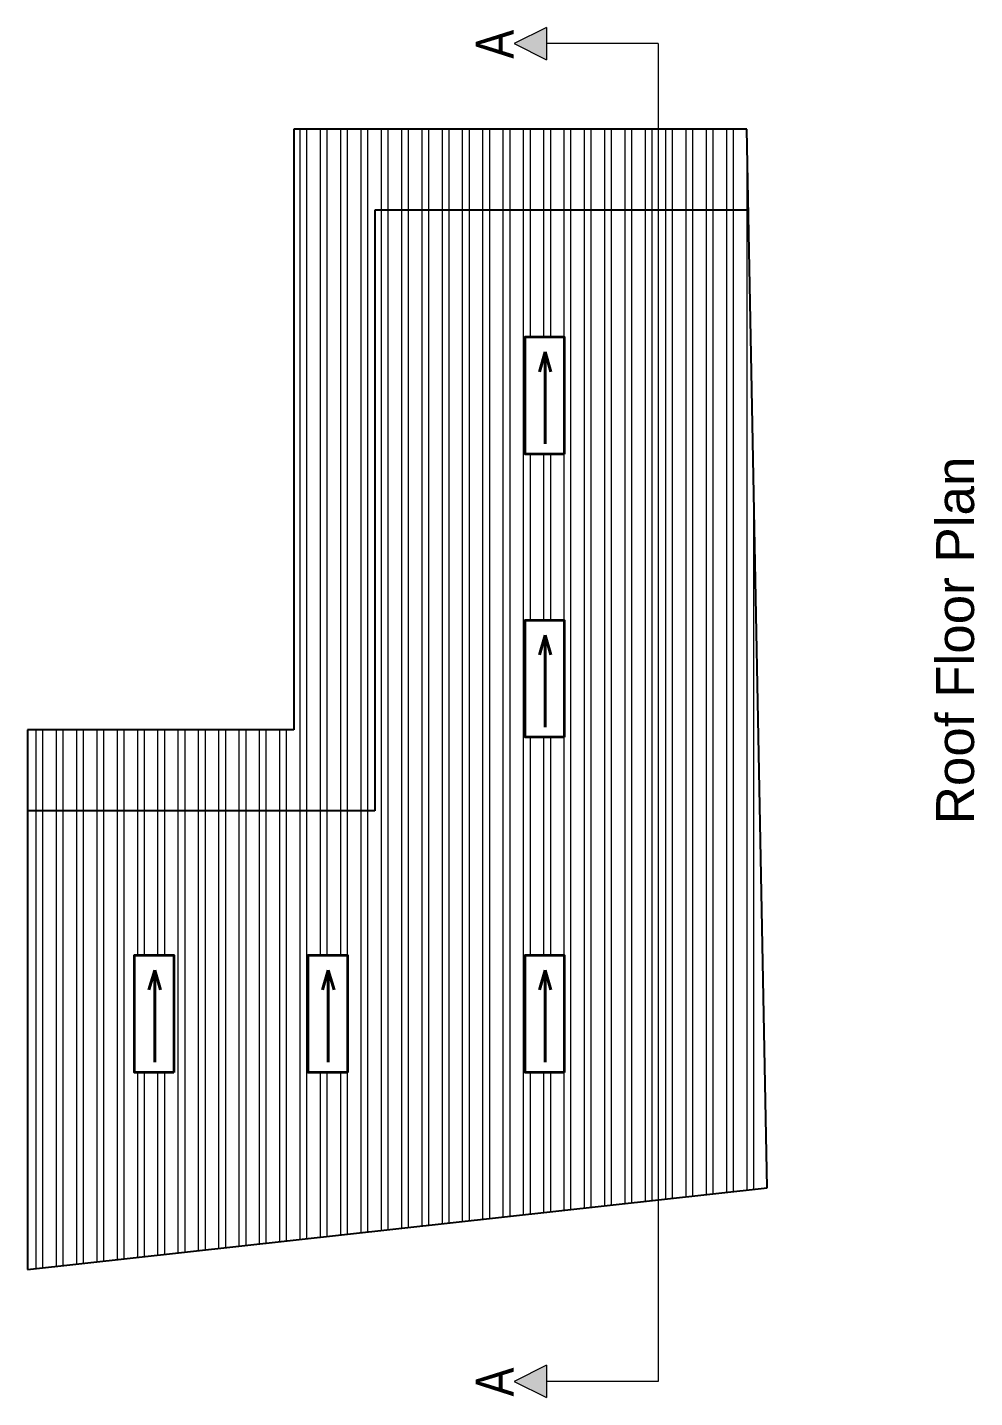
# Model space of a CAD drawing. Header units: inches. Extents: x 392906 to 410488, y -52747 to -40742.
# Drawn here: x 402286 to 402636, y -50577 to -50071 of the extents above; entities that cross this region are included whole.
import ezdxf

# ---------------------------------------------------------------- set-up
doc = ezdxf.new("R2010")
doc.units = ezdxf.units.IN
doc.header["$LTSCALE"] = 2
doc.header["$MEASUREMENT"] = 0
doc.layers.get('0').update_dxf_attribs({"linetype": 'CONTINUOUS'})
for name, color, linetype, lineweight in [('DIM_LINE', 173, 'CONTINUOUS', 20), ('door', 20, 'CONTINUOUS', 35), ('WALL - A', 1, 'CONTINUOUS', 40)]:
    doc.layers.add(name, color=color, linetype=linetype, lineweight=lineweight)
doc.styles.get("Standard").update_dxf_attribs({"font": 'ARIALN.TTF'})

msp = doc.modelspace()

# ---------------------------------------------------------------- hatches: boundary and pattern name
at = {"linetype": 'ByBlock', "lineweight": 5}
for points in [[(402465.76, -50077.14), (402477.76, -50071.14), (402477.76, -50083.14)], [(402465.76, -50571.46), (402477.76, -50565.46), (402477.76, -50577.46)]]:
    msp.add_hatch(color=7, dxfattribs=at).paths.add_polyline_path(points)
at = {"layer": 'DIM_LINE'}
h = msp.add_hatch(dxfattribs=at)
h.set_pattern_fill('ANSI32', color=256, scale=20, angle=585)
h.set_pattern_definition([(270, (351486.795, -446690.9765), (7.5, -3e-15), []), (270, (351484.295, -446693.4765), (7.5, -3e-15), [])])
h.paths.add_polyline_path([(402414.41, -50138.69), (402414.41, -50360.69), (402286.09, -50360.69), (402286.09, -50530.07), (402518.93, -50504.38), (402518.93, -50138.69)])
h.paths.add_polyline_path([(402404.22, -50457.27), (402389.77, -50457.27), (402389.77, -50413.94), (402404.22, -50413.94)], flags=16)
h.paths.add_polyline_path([(402469.85, -50457.27), (402469.85, -50413.94), (402484.3, -50413.94), (402484.3, -50457.27)], flags=16)
h.paths.add_polyline_path([(402340.11, -50457.27), (402325.66, -50457.27), (402325.66, -50413.94), (402340.11, -50413.94)], flags=16)
h.paths.add_polyline_path([(402469.85, -50333.47), (402469.85, -50290.15), (402484.3, -50290.15), (402484.3, -50333.47)], flags=16)
h.paths.add_polyline_path([(402469.85, -50228.82), (402469.85, -50185.49), (402484.3, -50185.49), (402484.3, -50228.82)], flags=16)
h.paths.add_polyline_path([(402518.93, -50138.69), (402518.93, -50504.38), (402559.26, -50499.93), (402552.26, -50138.69)])
h.paths.add_polyline_path([(402384.41, -50108.69), (402384.41, -50330.69), (402286.09, -50330.69), (402286.09, -50360.69), (402414.41, -50360.69), (402414.41, -50138.69), (402518.93, -50138.69), (402518.93, -50108.69)])
h.paths.add_polyline_path([(402518.93, -50108.69), (402518.93, -50138.69), (402552.26, -50138.69), (402551.68, -50108.69)])

# ---------------------------------------------------------------- linework, layer by layer
at = {"color": 7, "linetype": 'ByBlock', "lineweight": 5}
for p, q in [((402477.76, -50071.14), (402465.76, -50077.14)), ((402477.76, -50071.14), (402477.76, -50083.14)), ((402465.76, -50077.14), (402477.76, -50083.14)), ((402518.93, -50077.14), (402477.76, -50077.14)), ((402518.93, -50077.14), (402518.93, -50571.46)), ((402477.76, -50565.46), (402465.76, -50571.46)), ((402477.76, -50565.46), (402477.76, -50577.46)), ((402465.76, -50571.46), (402477.76, -50577.46)), ((402518.93, -50571.46), (402477.76, -50571.46))]:
    msp.add_line(p, q, dxfattribs=at)
at = {"ltscale": 0.5}
for p, q in [((402384.41, -50108.69), (402384.41, -50330.69)), ((402551.68, -50108.69), (402384.41, -50108.69)), ((402559.26, -50499.93), (402551.68, -50108.69)), ((402414.41, -50138.69), (402414.41, -50360.69)), ((402552.26, -50138.69), (402414.41, -50138.69)), ((402384.41, -50330.69), (402286.09, -50330.69)), ((402286.09, -50330.69), (402286.09, -50530.07)), ((402414.41, -50360.69), (402286.09, -50360.69)), ((402286.09, -50530.07), (402559.26, -50499.93))]:
    msp.add_line(p, q, dxfattribs=at)
at = {"layer": 'DIM_LINE'}
for points in [[(402484.3, -50185.49), (402469.85, -50185.49), (402469.85, -50228.82), (402484.3, -50228.82)], [(402484.3, -50290.15), (402469.85, -50290.15), (402469.85, -50333.47), (402484.3, -50333.47)], [(402340.11, -50413.94), (402325.66, -50413.94), (402325.66, -50457.27), (402340.11, -50457.27)], [(402404.22, -50413.94), (402389.77, -50413.94), (402389.77, -50457.27), (402404.22, -50457.27)], [(402484.3, -50413.94), (402469.85, -50413.94), (402469.85, -50457.27), (402484.3, -50457.27)]]:
    msp.add_lwpolyline(points, close=True, dxfattribs=at)
at = {"layer": 'door', "ltscale": 0.5}
for points in [[(402484.3, -50228.82), (402469.85, -50228.82), (402469.85, -50185.49), (402484.3, -50185.49)], [(402484.3, -50333.47), (402469.85, -50333.47), (402469.85, -50290.15), (402484.3, -50290.15)], [(402340.11, -50457.27), (402325.66, -50457.27), (402325.66, -50413.94), (402340.11, -50413.94)], [(402404.22, -50457.27), (402389.77, -50457.27), (402389.77, -50413.94), (402404.22, -50413.94)], [(402484.3, -50457.27), (402469.85, -50457.27), (402469.85, -50413.94), (402484.3, -50413.94)]]:
    msp.add_lwpolyline(points, close=True, dxfattribs=at)
at = {"layer": 'WALL - A'}
for p, q in [((402477.27, -50191.08), (402475.14, -50198.37)), ((402477.27, -50225.05), (402477.27, -50191.08)), ((402477.27, -50191.08), (402479.39, -50198.37)), ((402477.27, -50295.73), (402475.14, -50303.03)), ((402477.27, -50329.71), (402477.27, -50295.73)), ((402477.27, -50295.73), (402479.39, -50303.03)), ((402333.08, -50419.53), (402330.95, -50426.83)), ((402333.08, -50453.51), (402333.08, -50419.53)), ((402333.08, -50419.53), (402335.2, -50426.83)), ((402397.19, -50419.53), (402395.07, -50426.83)), ((402397.19, -50453.51), (402397.19, -50419.53)), ((402397.19, -50419.53), (402399.32, -50426.83)), ((402477.27, -50419.53), (402475.14, -50426.83)), ((402477.27, -50453.51), (402477.27, -50419.53)), ((402477.27, -50419.53), (402479.39, -50426.83))]:
    msp.add_line(p, q, dxfattribs=at)

# ---------------------------------------------------------------- texts
at = {"color": 7, "linetype": 'ByBlock', "lineweight": 5, "char_height": 14, "rotation": 90}
for s, insert, width, attachment_point in [('A', (402451.66, -50072.02), 26.5803, 3), ('{\\fArial CE|b0|i0|c0|p34;Roof\\fArial CE|b0|i0|c238|p34; Floor Plan}', (402628.73, -50297.68), 235.547, 5), ('A', (402451.66, -50566.34), 26.5803, 3)]:
    msp.add_mtext(s, dxfattribs=dict(at, insert=insert, width=width, attachment_point=attachment_point))

doc.saveas('drawing.dxf')
